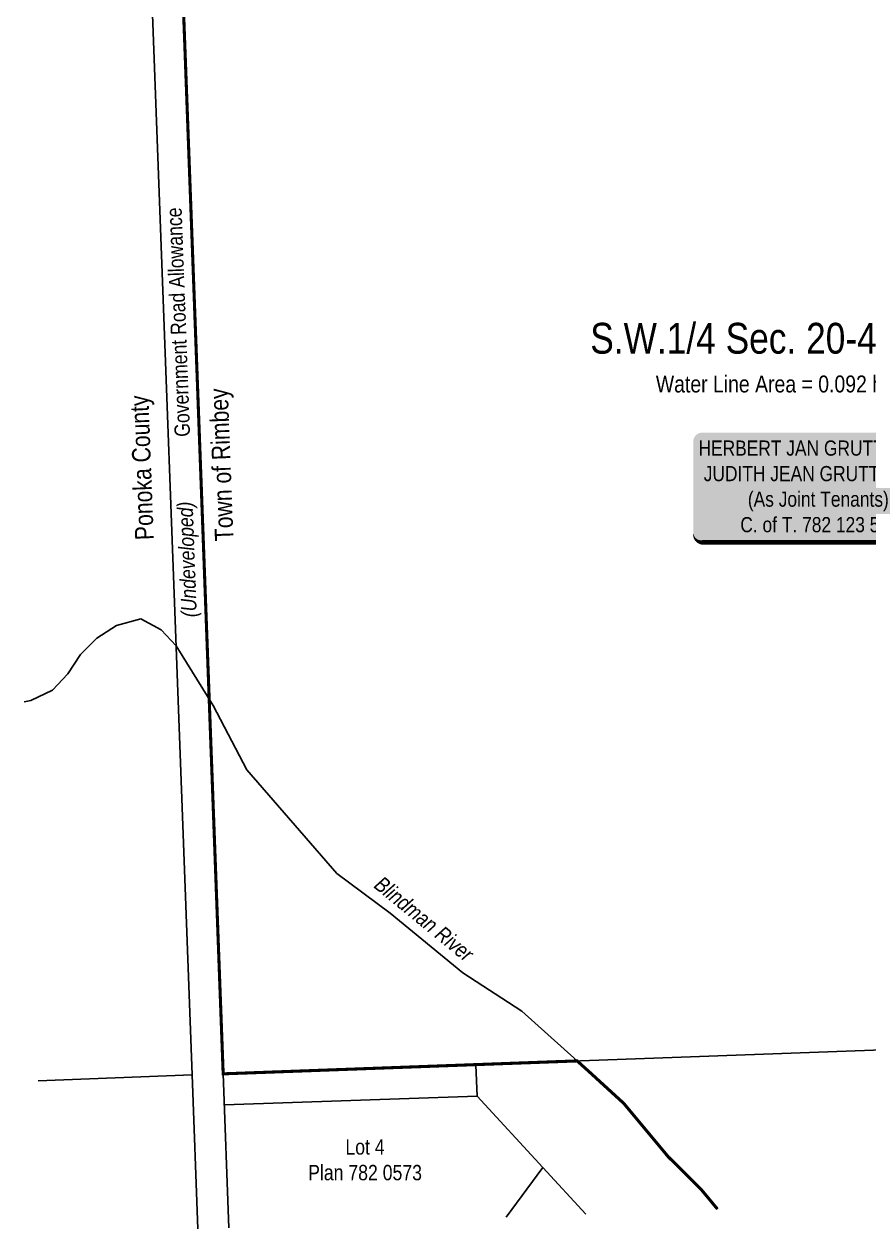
# Model space of a CAD drawing. Extents: x 665644 to 689199, y 5825051 to 5844826.
# Drawn here: x 684951 to 685499, y 5833980 to 5834763 of the extents above; entities that cross this region are included whole.
import ezdxf
from ezdxf.enums import TextEntityAlignment as Align

# ---------------------------------------------------------------- set-up
doc = ezdxf.new("R2010")
doc.units = 0
doc.header["$LTSCALE"] = 5
doc.linetypes.add('BORDER2', pattern=[22.225, 6.35, -3.175, 6.35, -3.175, 0, -3.175])
doc.layers.add('AS-COUNTY', color=7, linetype='BORDER2', lineweight=60, true_color=0xcc33ff)
for name, color, linetype in [('AS-OWNER', 7, 'Continuous'), ('C-SYMBOL', 7, 'Continuous'), ('L-33', 7, 'Continuous'), ('L-AREAREQUIRED', 7, 'Continuous'), ('L-ROAD-T', 7, 'Continuous'), ('L-SEC', 7, 'Continuous'), ('L-TITLEDB', 4, 'Continuous'), ('L-TITLEDB-T', 4, 'Continuous'), ('T-WATER', 160, 'Continuous'), ('T-WATER-T', 170, 'Continuous')]:
    doc.layers.add(name, color=color, linetype=linetype)
doc.layers.add('T-TEXT', color=48, linetype='Continuous', lineweight=18)
doc.styles.add('100L', font='ARIALN.TTF', dxfattribs={"height": 11})
doc.styles.add('175L', font='ARIALN.TTF', dxfattribs={"height": 20})
doc.styles.add('240', font='ARIALN.TTF', dxfattribs={"height": 30})
doc.styles.add('80', font='ARIALN.TTF', dxfattribs={"height": 10})
doc.styles.add('80L', font='ARIALN.TTF', dxfattribs={"height": 10})
doc.styles.add('80LS', font='ARIALNI.TTF', dxfattribs={"height": 10})
doc.styles.add('foc-LtypeFont', font='ARIALN.TTF', dxfattribs={"height": 7.35})
doc.linetypes.add('foc-TOPO-flowdirection-NOLINE', pattern='A,0,[">",foc-LtypeFont,S=0.3,R=0,X=0,Y=-0.945],-20,[">",foc-LtypeFont,S=0.3,R=0,X=0,Y=-0.945],0', length=20)

# ---------------------------------------------------------------- blocks, each defined once
blk = doc.blocks.new('label_road_undeveloped')
at = {"layer": 'L-ROAD-T', "style": '80L'}
blk.add_text('Government Road Allowance', height=10, dxfattribs=at).set_placement((0, 0), align=Align.MIDDLE_CENTER)
at = {"layer": 'T-TEXT', "style": '80LS'}
blk.add_text('(Undeveloped)', height=10, dxfattribs=at).set_placement((-154.19, 0), align=Align.MIDDLE_CENTER)
blk = doc.blocks.new('*U2562')
h = blk.add_hatch(color=59)
edge = h.paths.add_edge_path()
edge.add_line((-76.5, -37), (76.5, -37))
edge.add_arc((76.5, -31), 6, 270, 360)
edge.add_line((82.5, -31), (82.5, 29.5))
edge.add_arc((76.5, 29.5), 6, 0, 90)
edge.add_line((76.5, 35.5), (-76.5, 35.5))
edge.add_arc((-76.5, 29.5), 6, 90, 180)
edge.add_line((-82.5, 29.5), (-82.5, -31))
edge.add_arc((-76.5, -31), 6, 180, 270)
at = {"color": 1, "flags": 128}
blk.add_lwpolyline([(-76.5, -37, 3, 3, 0), (76.5, -37, 3, 3, 0.414214), (82.5, -31, 3, 3, 0), (82.5, 29.5, 3, 0, 0.414214), (76.5, 35.5, 0, 0, 0), (-76.5, 35.5, 0, 0, 0.414214), (-82.5, 29.5, 0, 0, 0), (-82.5, -31, 0, 3, 0.414214)], format="xyseb", close=True, dxfattribs=at)
blk.add_lwpolyline([(-43.72, -22.68, 0, 7.5, 0), (0, 0, 0, 0, 0)], format="xyseb", dxfattribs=at)
at = {"color": 1, "style": '80'}
blk.add_attdef('ENTER_TEXT_001', (-35.99, -5), '', height=10, dxfattribs=at)

msp = doc.modelspace()

# ---------------------------------------------------------------- linework, layer by layer
at = {"layer": 'AS-COUNTY', "const_width": 2, "flags": 128}
msp.add_lwpolyline([(685816.279, 5835840.536), (685821.059, 5835714.001), (685638.292, 5835706.993), (685497.889, 5835693.678), (685020.362, 5835675.364), (685049.975, 5834885.493), (685079.974, 5834080.747), (685309.755, 5834089.133), (685317.599, 5834082.052), (685323.633, 5834076.535), (685339.976, 5834061.589), (685368.8, 5834026.967), (685389.996, 5834005.977), (685400.762, 5833992.987)], dxfattribs=at)
at = {"layer": 'L-SEC', "flags": 128}
for points in [[(685029.872, 5834884.75), (685059.864, 5834080.136)], [(685079.974, 5834080.747), (685049.975, 5834885.493)], [(685882.674, 5834110.044), (685079.974, 5834080.747)], [(684959.933, 5834076.106), (685059.864, 5834080.136)], [(685063.612, 5833980.036), (685059.864, 5834080.136)], [(685083.717, 5833980.805), (685079.974, 5834080.747)]]:
    msp.add_lwpolyline(points, dxfattribs=at)
at = {"layer": 'L-TITLEDB', "flags": 128}
for points in [[(685080.843, 5834060.652), (685244.831, 5834066.315), (685244.087, 5834086.42)], [(685244.831, 5834066.315), (685287.5, 5834020.016), (685315.479, 5833989.659)], [(685287.5, 5834020.016), (685263.688, 5833987.68)]]:
    msp.add_lwpolyline(points, dxfattribs=at)
at = {"layer": 'T-WATER', "linetype": 'foc-TOPO-flowdirection-NOLINE', "flags": 128}
msp.add_lwpolyline([(684950.755, 5834322.306), (684955.047, 5834323.273), (684969.292, 5834329.866), (684979.063, 5834340.612), (684987.293, 5834353.024), (684997.918, 5834363.659), (685010.818, 5834371.857), (685026.617, 5834376.195), (685039.661, 5834369.023), (685049.436, 5834358.773), (685073.38, 5834319.921), (685095.425, 5834278.282), (685153.747, 5834210.948), (685188.461, 5834185.024), (685235.62, 5834146.421), (685273.91, 5834121.49), (685309.68, 5834089.201), (685317.672, 5834081.986), (685323.707, 5834076.468), (685340.05, 5834061.523), (685368.874, 5834026.9), (685390.07, 5834005.911), (685400.836, 5833992.92)], dxfattribs=at)
at = {"layer": 'T-WATER'}
msp.add_lwpolyline([(684950.755, 5834322.306), (684955.048, 5834323.272), (684969.292, 5834329.866), (684979.063, 5834340.611), (684987.293, 5834353.024), (684997.918, 5834363.659), (685010.818, 5834371.857), (685026.617, 5834376.194), (685039.661, 5834369.023), (685049.436, 5834358.773), (685073.38, 5834319.921), (685095.425, 5834278.282), (685153.747, 5834210.948), (685188.461, 5834185.023), (685235.62, 5834146.42), (685273.91, 5834121.489), (685309.681, 5834089.2), (685317.673, 5834081.986), (685323.707, 5834076.468), (685340.05, 5834061.523), (685368.874, 5834026.9), (685390.07, 5834005.911), (685400.836, 5833992.92)], dxfattribs=at)

# ---------------------------------------------------------------- block references
at = {"layer": 'AS-OWNER'}
ref = msp.add_blockref('*U2562', (685466.298, 5834462.295), dxfattribs=dict(at, xscale=0.9842519685039371, yscale=0.9842519685039371, zscale=0.9842519685039371))
ref.add_attrib('ENTER_TEXT_001', 'HERBERT JAN GRUTTERINK', (685388.521, 5834482.235), dxfattribs={"layer": '0', "color": 1, "height": 9.84252, "style": '80'})
ref.add_attrib('ENTER_TEXT_002', 'JUDITH JEAN GRUTTERINK', (685391.935, 5834465.656), dxfattribs={"layer": '0', "color": 1, "height": 9.84252, "style": '80'})
ref.add_attrib('ENTER_TEXT_003', '(As Joint Tenants)', (685420.55, 5834449.084), dxfattribs={"layer": '0', "color": 1, "height": 9.84252, "style": '80'})
ref.add_attrib('ENTER_TEXT_004', 'C. of T. 782 123 561', (685415.666, 5834432.506), dxfattribs={"layer": '0', "color": 1, "height": 9.84252, "style": '80'})
at = {"layer": 'C-SYMBOL', "color": 3, "xscale": 1.000124015377907, "yscale": 1.000124015377907, "zscale": 1.000124015377907, "rotation": 92.14704558681292}
msp.add_blockref('label_road_undeveloped', (685050.74, 5834568.919), dxfattribs=at)

# ---------------------------------------------------------------- texts
at = {"layer": 'C-SYMBOL', "color": 3, "style": '175L'}
msp.add_text('S.W.1/4 Sec. 20-42-2-W.5M.', height=20.00248, dxfattribs=at).set_placement((685464.691, 5834542.484), align=Align.BOTTOM_CENTER)
at = {"layer": 'L-33', "color": 200, "linetype": 'Continuous', "true_color": 0xcc33ff, "char_height": 12.00149, "attachment_point": 5, "rotation": 92.147043, "style": '240'}
for s, insert in [('Town of Rimbey', (685080.628, 5834476.362)), ('Ponoka County', (685028.963, 5834474.438))]:
    msp.add_mtext_dynamic_manual_height_columns(s, width=200.50254, gutter_width=45, heights=[0], dxfattribs=dict(at, insert=insert))
at = {"layer": 'L-AREAREQUIRED', "color": 5, "style": '100L'}
msp.add_text('Water Line Area = 0.092 ha  0.23 Ac.', height=11.00136, dxfattribs=at).set_placement((685464.691, 5834519.981), align=Align.BOTTOM_CENTER)
at = {"layer": 'L-TITLEDB-T', "insert": (685134.619, 5834038.292), "char_height": 10.00124, "attachment_point": 1, "style": '80L'}
msp.add_mtext_dynamic_manual_height_columns('\\pi24.687;Lot 4\\P\\pi0.49912;Plan 782 0573', width=73.47653, gutter_width=50, heights=[0], dxfattribs=at)
at = {"layer": 'T-WATER-T', "insert": (685183.522, 5834209.852), "char_height": 10.00124, "attachment_point": 1, "rotation": 320.691796, "style": '175L'}
msp.add_mtext_dynamic_manual_height_columns('{\\fArial Narrow|b0|i1|c0|p34;Blindman River}', width=78.76303, gutter_width=100, heights=[0], dxfattribs=at)

doc.saveas('drawing.dxf')
